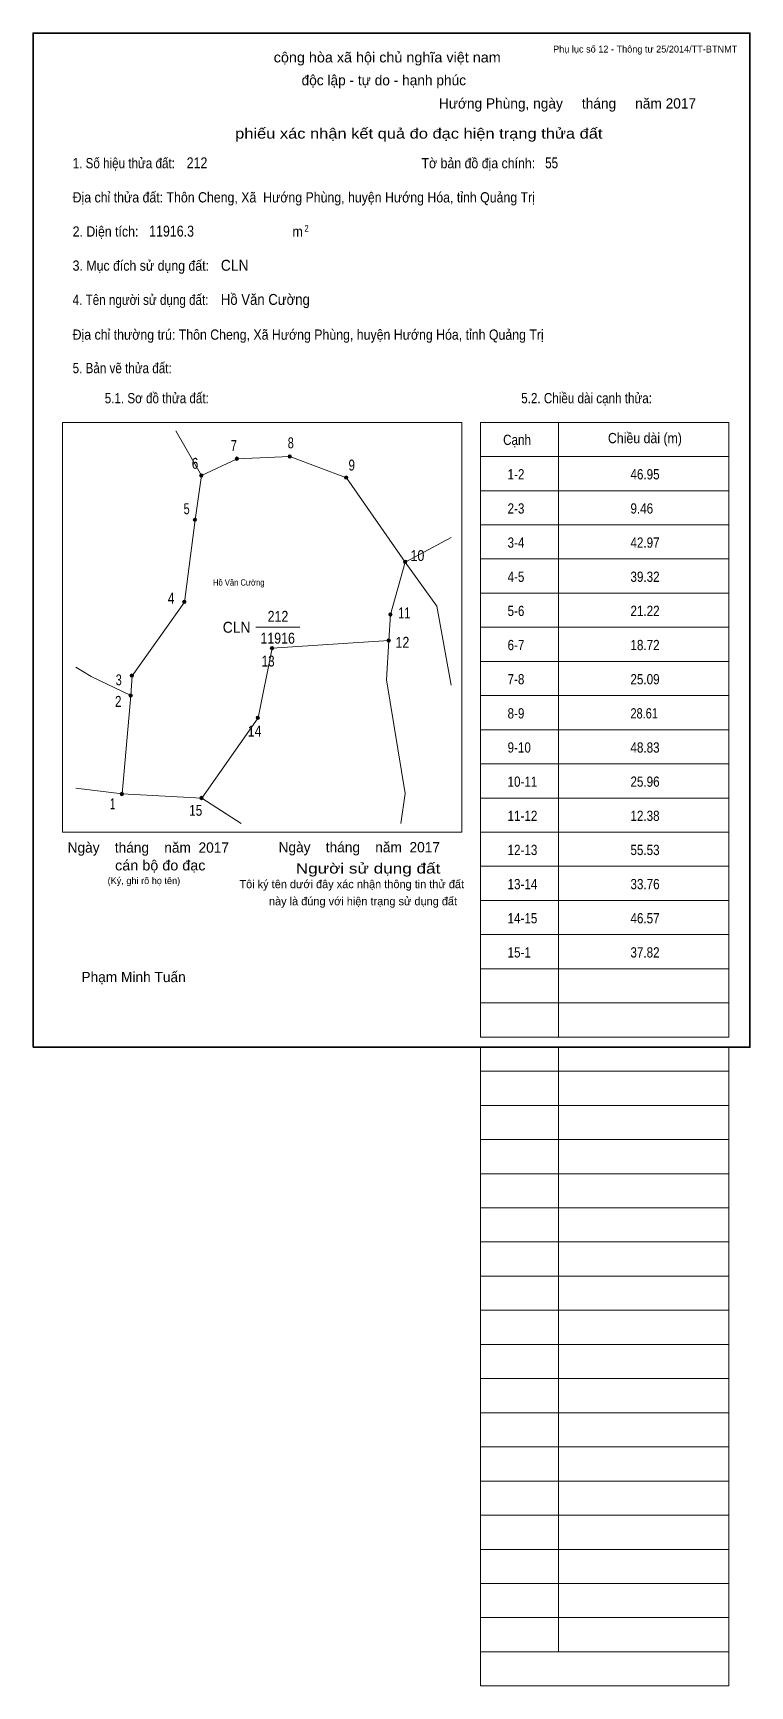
# Model space of a CAD drawing. Header units: centimetres. Extents: x 0 to 21, y -18.7 to 29.7.
import ezdxf
from ezdxf.enums import TextEntityAlignment as Align

# ---------------------------------------------------------------- set-up
doc = ezdxf.new("R2010")
doc.units = ezdxf.units.CM
doc.header["$LTSCALE"] = 0.12
for name, color, linetype in [('2', 7, 'Continuous'), ('30', 7, 'Continuous'), ('34', 7, 'Continuous')]:
    doc.layers.add(name, color=color, linetype=linetype)
for name, color, linetype, lineweight in [('32', 7, 'Continuous', 13), ('33', 7, 'Continuous', 13), ('6', 7, 'Continuous', 13), ('63', 7, 'Continuous', 13)]:
    doc.layers.add(name, color=color, linetype=linetype, lineweight=lineweight)

msp = doc.modelspace()

# ---------------------------------------------------------------- hatches: boundary and pattern name
at = {"layer": '32'}
for points in [[(6.0221, 17.2362, 1), (5.9221, 17.2362, 1)], [(7.5686, 17.3003, 1), (7.4686, 17.3003, 1)], [(4.9772, 16.7451, 1), (4.8772, 16.7451, 1)], [(9.2224, 16.6834, 1), (9.1224, 16.6834, 1)], [(4.7909, 15.4497, 1), (4.6909, 15.4497, 1)], [(10.9497, 14.216, 1), (10.8497, 14.216, 1)], [(4.4824, 13.0439, 1), (4.3824, 13.0439, 1)], [(10.5178, 12.6738, 1), (10.4178, 12.6738, 1)], [(7.0498, 11.6912, 1), (6.9498, 11.6912, 1)], [(10.4679, 11.912, 1), (10.3679, 11.912, 1)], [(2.9446, 10.8849, 1), (2.8446, 10.8849, 1)], [(2.9088, 10.3026, 1), (2.8088, 10.3026, 1)], [(6.6316, 9.6512, 1), (6.5316, 9.6512, 1)], [(2.651, 7.4181, 1), (2.551, 7.4181, 1)], [(4.9809, 7.3003, 1), (4.8809, 7.3003, 1)]]:
    msp.add_hatch(color=256, dxfattribs=at).paths.add_polyline_path(points)

# ---------------------------------------------------------------- linework, layer by layer
for centre in [(5.9721, 17.2362), (7.5186, 17.3003), (4.9272, 16.7451), (9.1724, 16.6834), (4.7409, 15.4497), (10.8997, 14.216), (4.4324, 13.0439), (10.4678, 12.6738), (6.9998, 11.6912), (10.4179, 11.912), (2.8946, 10.8849), (2.8588, 10.3026), (6.5816, 9.6512), (2.601, 7.4181), (4.9309, 7.3003)]:
    msp.add_circle(centre, 0.05, dxfattribs=at)
at = {"layer": '33'}
msp.add_line((6.53, 12.3), (7.81, 12.3), dxfattribs=at)
at = {"layer": '6'}
for p, q in [((4.18, 18.05), (4.93, 16.74)), ((12.25, 14.93), (10.9, 14.21)), ((2.61, 7.42), (1.25, 7.59)), ((4.94, 7.3), (6.1, 6.55))]:
    msp.add_line(p, q, dxfattribs=at)
for points in [[(10.9, 14.21), (9.18, 16.68), (7.52, 17.3), (5.98, 17.23), (4.93, 16.74)], [(4.93, 16.74), (4.75, 15.45), (4.44, 13.04), (2.9, 10.88), (2.86, 10.3)], [(10.42, 11.91), (10.47, 12.67), (10.9, 14.21)], [(10.9, 14.21), (11.83, 12.92), (12.25, 10.6)], [(4.94, 7.3), (6.59, 9.65), (7, 11.69), (10.42, 11.91)], [(10.77, 6.55), (10.9, 7.43), (10.35, 10.76), (10.42, 11.91)], [(2.86, 10.3), (1.7, 10.86), (1.25, 11.13)], [(4.94, 7.3), (2.61, 7.42), (2.86, 10.3)]]:
    msp.add_lwpolyline(points, dxfattribs=at)
at = {"layer": '63'}
for p, q in [((0.86, 18.3), (12.56, 18.3)), ((0.86, 6.3), (0.86, 18.3)), ((12.56, 6.3), (12.56, 18.3)), ((13.11, 18.3), (20.38, 18.3)), ((13.11, 0.3), (13.11, 18.3)), ((15.39, 0.3), (15.39, 18.3)), ((20.38, 0.3), (20.38, 18.3)), ((13.11, 17.3), (20.38, 17.3)), ((13.11, 16.3), (20.38, 16.3)), ((13.11, 15.3), (20.38, 15.3)), ((13.11, 14.3), (20.38, 14.3)), ((13.11, 13.3), (20.38, 13.3)), ((13.11, 12.3), (20.38, 12.3)), ((13.11, 11.3), (20.38, 11.3)), ((13.11, 10.3), (20.38, 10.3)), ((13.11, 9.3), (20.38, 9.3)), ((13.11, 8.3), (20.38, 8.3)), ((13.11, 7.3), (20.38, 7.3)), ((0.86, 6.3), (12.56, 6.3)), ((13.11, 6.3), (20.38, 6.3)), ((13.11, 5.3), (20.38, 5.3)), ((13.11, 4.3), (20.38, 4.3)), ((13.11, 3.3), (20.38, 3.3)), ((13.11, 2.3), (20.38, 2.3)), ((13.11, 1.3), (20.38, 1.3)), ((13.11, 0.3), (20.38, 0.3)), ((13.11, -18.7), (13.11, 0)), ((15.39, -17.7), (15.39, 0)), ((20.38, -18.7), (20.38, 0)), ((13.11, -0.7), (20.38, -0.7)), ((13.11, -0.7), (20.38, -0.7)), ((13.11, -1.7), (20.38, -1.7)), ((13.11, -2.7), (20.38, -2.7)), ((13.11, -3.7), (20.38, -3.7)), ((13.11, -4.7), (20.38, -4.7)), ((13.11, -5.7), (20.38, -5.7)), ((13.11, -6.7), (20.38, -6.7)), ((13.11, -7.7), (20.38, -7.7)), ((13.11, -8.7), (20.38, -8.7)), ((13.11, -9.7), (20.38, -9.7)), ((13.11, -10.7), (20.38, -10.7)), ((13.11, -11.7), (20.38, -11.7)), ((13.11, -12.7), (20.38, -12.7)), ((13.11, -13.7), (20.38, -13.7)), ((13.11, -14.7), (20.38, -14.7)), ((13.11, -15.7), (20.38, -15.7)), ((13.11, -16.7), (20.38, -16.7)), ((13.11, -17.7), (20.38, -17.7)), ((13.11, -18.7), (20.38, -18.7))]:
    msp.add_line(p, q, dxfattribs=at)
at = {"layer": '63', "lineweight": 35}
msp.add_lwpolyline([(0, 0), (0, 29.7), (21, 29.7), (21, 0)], close=True, dxfattribs=at)

# ---------------------------------------------------------------- texts
at = {"layer": '2', "width": 0.9}
msp.add_text('Hồ Văn Cường', height=0.185, dxfattribs=at).set_placement((6.025, 13.52), align=Align.CENTER)
at = {"layer": '30'}
for s, width, p in [('1-2', 0.85, (13.9, 16.63)), ('46.95', 0.85, (17.5, 16.63)), ('2-3', 0.85, (13.9, 15.63)), ('9.46', 0.85, (17.5, 15.63)), ('3-4', 0.85, (13.9, 14.63)), ('42.97', 0.85, (17.5, 14.63)), ('4-5', 0.85, (13.9, 13.63)), ('39.32', 0.85, (17.5, 13.63)), ('5-6', 0.85, (13.9, 12.63)), ('21.22', 0.85, (17.5, 12.63)), ('6-7', 0.85, (13.9, 11.63)), ('18.72', 0.85, (17.5, 11.63)), ('7-8', 0.85, (13.9, 10.63)), ('25.09', 0.85, (17.5, 10.63)), ('8-9', 0.85, (13.9, 9.63)), ('28.61', 0.8, (17.5, 9.63)), ('9-10', 0.85, (13.9, 8.63)), ('48.83', 0.85, (17.5, 8.63)), ('10-11', 0.85, (13.9, 7.63)), ('25.96', 0.85, (17.5, 7.63)), ('11-12', 0.85, (13.9, 6.63)), ('12.38', 0.85, (17.5, 6.63)), ('12-13', 0.85, (13.9, 5.63)), ('55.53', 0.85, (17.5, 5.63)), ('13-14', 0.85, (13.9, 4.63)), ('33.76', 0.85, (17.5, 4.63)), ('14-15', 0.85, (13.9, 3.63)), ('46.57', 0.85, (17.5, 3.63)), ('15-1', 0.85, (13.9, 2.63)), ('37.82', 0.85, (17.5, 2.63))]:
    msp.add_text(s, height=0.3, dxfattribs=dict(at, width=width)).set_placement(p)
at = {"layer": '32'}
for s, width, p in [('7', 0.75, (5.88, 17.46)), ('8', 0.75, (7.55, 17.54)), ('6', 0.8, (4.745, 16.94)), ('9', 0.8, (9.335, 16.89)), ('5', 0.75, (4.5, 15.61)), ('10', 0.85, (11.26, 14.24)), ('4', 0.8, (4.045, 12.99)), ('11', 0.75, (10.875, 12.56)), ('12', 0.85, (10.82, 11.7)), ('13', 0.8, (6.885, 11.15)), ('3', 0.75, (2.51, 10.6)), ('2', 0.8, (2.495, 9.97)), ('14', 0.85, (6.49, 9.1)), ('1', 0.65, (2.33, 6.97)), ('15', 0.8, (4.765, 6.78))]:
    msp.add_text(s, height=0.32, dxfattribs=dict(at, width=width)).set_placement(p, align=Align.CENTER)
at = {"layer": '33', "width": 0.85}
for s, p in [('212', (7.175, 12.46)), ('11916', (7.165, 11.82))]:
    msp.add_text(s, height=0.32, dxfattribs=at).set_placement(p, align=Align.CENTER)
at = {"layer": '33', "width": 0.95}
msp.add_text('CLN', height=0.32, dxfattribs=at).set_placement((6.37, 12.14), align=Align.RIGHT)
at = {"layer": '34'}
for s, width, p in [('212', 0.85, (4.5, 25.74)), ('55', 0.8, (15, 25.74)), ('11916.3', 0.85, (3.4, 23.74)), ('CLN', 0.95, (5.5, 22.74)), ('Hồ Văn Cường', 0.9, (5.5, 21.74))]:
    msp.add_text(s, height=0.32, dxfattribs=dict(at, width=width)).set_placement(p)
at = {"layer": '63', "width": 1.05}
msp.add_text('cộng hòa xã hội chủ nghĩa việt nam', height=0.3, dxfattribs=at).set_placement((10.375, 28.84), align=Align.CENTER)
at = {"layer": '63'}
for s, height, p in [('Phụ lục số 12 - Thông tư 25/2014/TT-BTNMT', 0.2, (20.63, 29.13)), ('Ngày    tháng    năm  2017', 0.3, (5.74, 5.7)), ('Ngày    tháng    năm  2017', 0.3, (11.92, 5.71)), ('(Ký, ghi rõ họ tên)', 0.2, (4.31, 4.78))]:
    msp.add_text(s, height=height, dxfattribs=at).set_placement(p, align=Align.RIGHT)
for s, height, p in [('độc lập - tự do - hạnh phúc', 0.3, (10.275, 28.17)), ('Hướng Phùng, ngày     tháng     năm 2017', 0.3, (15.655, 27.49)), ('Tôi ký tên dưới đây xác nhận thông tin thử đất', 0.24, (9.335, 4.66)), ('này là đúng với hiện trạng sử dụng đất', 0.24, (9.665, 4.16)), ('Phạm Minh Tuấn', 0.3, (2.945, 1.91))]:
    msp.add_text(s, height=height, dxfattribs=at).set_placement(p, align=Align.CENTER)
for s, width, p in [('phiếu xác nhận kết quả đo đạc hiện trạng thửa đất', 1.2, (16.68, 26.61)), ('cán bộ đo đạc', 1.05, (5.05, 5.18)), ('Người sử dụng đất', 1.25, (11.93, 5.09))]:
    msp.add_text(s, height=0.3, dxfattribs=dict(at, width=width)).set_placement(p, align=Align.RIGHT)
for s, height, width, p in [('1. Số hiệu thửa đất:', 0.3, 0.85, (1.16, 25.74)), ('Tờ bản đồ địa chính:', 0.3, 0.9, (11.38, 25.74)), ('Địa chỉ thửa đất: Thôn Cheng, Xã  Hướng Phùng, huyện Hướng Hóa, tỉnh Quảng Trị', 0.3, 0.9, (1.16, 24.74)), ('2. Diện tích:', 0.3, 0.9, (1.16, 23.74)), ('m', 0.3, 0.9, (7.6, 23.74)), ('2', 0.2, 0.8, (7.95, 23.88)), ('3. Mục đích sử dụng đất:', 0.3, 0.9, (1.16, 22.74)), ('4. Tên người sử dụng đất:', 0.3, 0.85, (1.16, 21.74)), ('Địa chỉ thường trú: Thôn Cheng, Xã Hướng Phùng, huyện Hướng Hóa, tỉnh Quảng Trị', 0.3, 0.9, (1.16, 20.72)), ('5. Bản vẽ thửa đất:', 0.3, 0.85, (1.16, 19.74)), ('5.1. Sơ đồ thửa đất:', 0.3, 0.85, (2.1, 18.86)), ('5.2. Chiều dài cạnh thửa:', 0.3, 0.85, (14.3, 18.86)), ('Cạnh', 0.3, 0.85, (13.77, 17.64)), ('Chiều dài (m)', 0.3, 0.9, (16.84, 17.69))]:
    msp.add_text(s, height=height, dxfattribs=dict(at, width=width)).set_placement(p)

doc.saveas('drawing.dxf')
